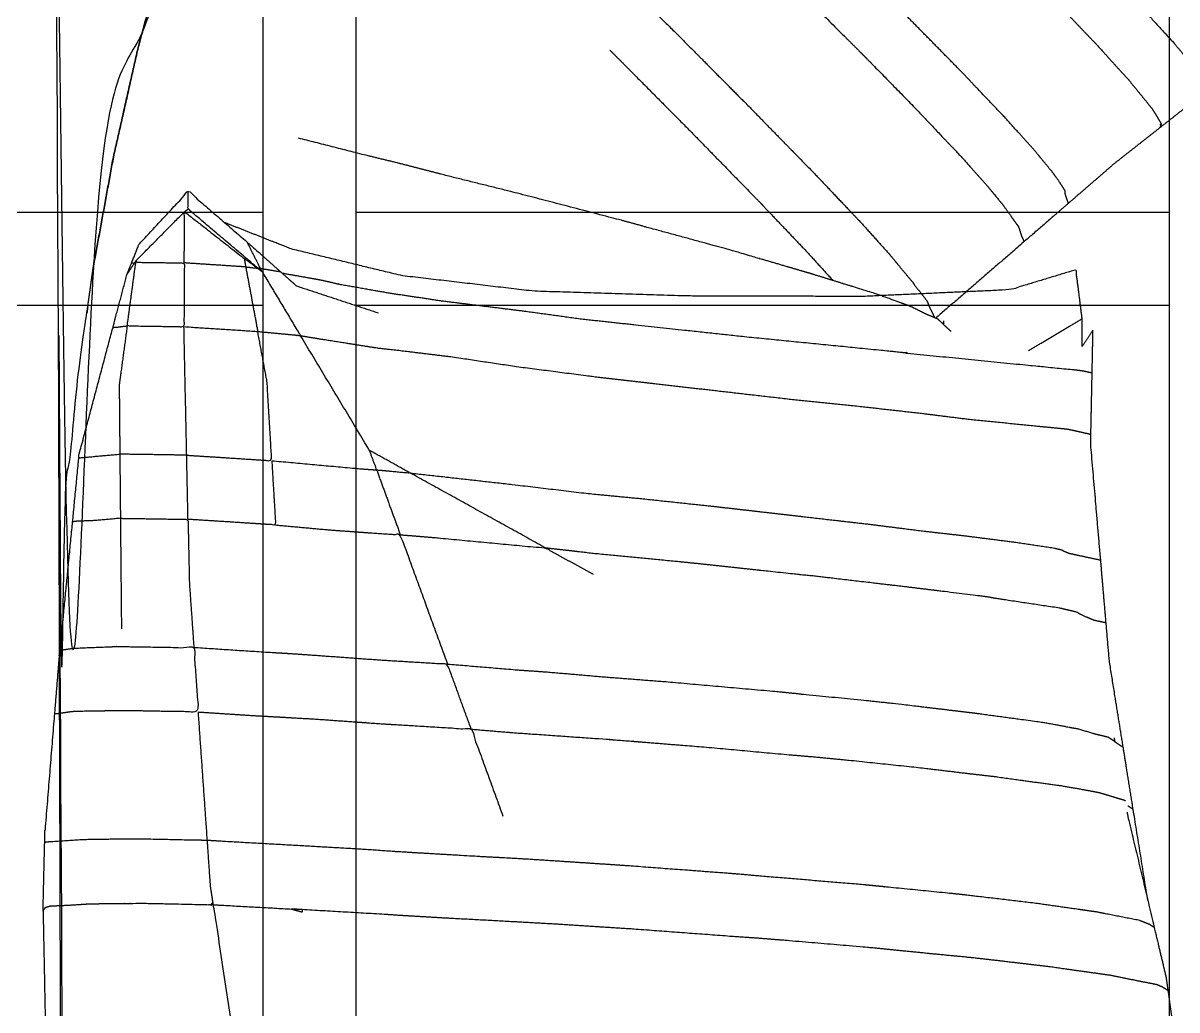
# Model space of a CAD drawing. Header units: millimetres. Extents: x 3429 to 24139, y -631 to 9878.
# Drawn here: x 7829.38 to 7866.67, y 3620.1 to 3652 of the extents above; entities that cross this region are included whole.
import ezdxf

# ---------------------------------------------------------------- set-up
doc = ezdxf.new("R2010")
doc.units = ezdxf.units.MM
doc.layers.add('multid_gorunus_3', color=23, linetype='Continuous', lineweight=13)
doc.layers.add('multid_gorunus_4', color=15, linetype='Continuous', lineweight=9)

# ---------------------------------------------------------------- blocks, each defined once
blk = doc.blocks.new('grup-1')
at = {"layer": 'multid_gorunus_3', "lineweight": -3}
for points, knots in [([(2528.385, 6109.647), (2528.406, 6109.694), (2528.427, 6109.741), (2528.461, 6109.846), (2528.495, 6109.952), (2528.494, 6109.994), (2528.493, 6110.037), (2528.512, 6110.071), (2528.532, 6110.105), (2528.601, 6110.21), (2528.669, 6110.315), (2528.775, 6110.465), (2528.88, 6110.615), (2529.083, 6110.862), (2529.287, 6111.109), (2529.387, 6111.231), (2529.488, 6111.354), (2529.658, 6111.543), (2529.829, 6111.733), (2530.149, 6112.088), (2530.469, 6112.442), (2530.919, 6112.914), (2531.369, 6113.386), (2531.599, 6113.628), (2531.828, 6113.871), (2532.153, 6114.203), (2532.478, 6114.535), (2533.036, 6115.101), (2533.594, 6115.667), (2534.274, 6116.343), (2534.954, 6117.019), (2535.39, 6117.457), (2535.826, 6117.894), (2536.255, 6118.315), (2536.685, 6118.736), (2537.402, 6119.436), (2538.119, 6120.136), (2538.689, 6120.683), (2539.26, 6121.229), (2539.748, 6121.692), (2540.237, 6122.155), (2540.491, 6122.393), (2540.746, 6122.632), (2541.335, 6123.179), (2541.925, 6123.727), (2542.542, 6124.305), (2543.159, 6124.883), (2543.337, 6125.053), (2543.515, 6125.224), (2544.039, 6125.709), (2544.564, 6126.195), (2544.892, 6126.496), (2545.221, 6126.797), (2545.914, 6127.432), (2546.607, 6128.067), (2546.816, 6128.253), (2547.025, 6128.439), (2547.217, 6128.603), (2547.409, 6128.766), (2547.918, 6129.195), (2548.426, 6129.624), (2548.879, 6129.982), (2549.332, 6130.34), (2549.445, 6130.429), (2549.559, 6130.517), (2549.578, 6130.531), (2549.597, 6130.544), (2549.624, 6130.559), (2549.651, 6130.574), (2550.108, 6130.911), (2550.566, 6131.248), (2550.684, 6131.303), (2550.803, 6131.357)], [4, 4, 4, 5, 5, 6, 6, 7, 7, 8, 8, 9, 9, 10, 10, 11, 11, 12, 12, 13, 13, 14, 14, 15, 15, 16, 16, 17, 17, 18, 18, 19, 19, 20, 20, 21, 21, 22, 22, 23, 23, 24, 24, 25, 25, 26, 26, 27, 27, 28, 28, 29, 29, 30, 30, 31, 31, 32, 32, 33, 33, 34, 34, 35, 35, 36, 36, 37, 37, 38, 38, 39, 39, 40, 40, 40]), ([(2548.401, 6127.243), (2547.507, 6126.421), (2546.614, 6125.599), (2545.967, 6125), (2545.32, 6124.402), (2544.912, 6124.011), (2544.504, 6123.62), (2543.445, 6122.629), (2542.386, 6121.637), (2542.276, 6121.533), (2542.166, 6121.429), (2542.07, 6121.336), (2541.974, 6121.243), (2541.508, 6120.796), (2541.042, 6120.348), (2540.254, 6119.593), (2539.465, 6118.838), (2539.269, 6118.647), (2539.073, 6118.455), (2538.233, 6117.632), (2537.392, 6116.808), (2536.539, 6115.952), (2535.687, 6115.096), (2535.413, 6114.823), (2535.139, 6114.551), (2534.914, 6114.323), (2534.689, 6114.095), (2534.025, 6113.416), (2533.361, 6112.738), (2532.892, 6112.242), (2532.423, 6111.747), (2532.215, 6111.529), (2532.008, 6111.312), (2531.86, 6111.149), (2531.713, 6110.986), (2531.372, 6110.605), (2531.03, 6110.225), (2530.829, 6109.98), (2530.627, 6109.735), (2530.558, 6109.65), (2530.488, 6109.566), (2530.365, 6109.392), (2530.243, 6109.218), (2530.162, 6109.104), (2530.08, 6108.989), (2530.048, 6108.947), (2530.015, 6108.905), (2530.003, 6108.876), (2529.991, 6108.846), (2529.949, 6108.717), (2529.908, 6108.587), (2529.866, 6108.494), (2529.824, 6108.401)], [0, 0, 0, 1, 1, 2, 2, 3, 3, 4, 4, 5, 5, 6, 6, 7, 7, 8, 8, 9, 9, 10, 10, 11, 11, 12, 12, 13, 13, 14, 14, 15, 15, 16, 16, 17, 17, 18, 18, 19, 19, 20, 20, 21, 21, 22, 22, 23, 23, 24, 24, 25, 25, 26, 26, 26]), ([(2538.159, 6125.276), (2537.234, 6124.409), (2536.31, 6123.543), (2535.927, 6123.181), (2535.545, 6122.818), (2534.863, 6122.155), (2534.18, 6121.491), (2533.565, 6120.897), (2532.949, 6120.303), (2532.493, 6119.853), (2532.037, 6119.404), (2531.369, 6118.739), (2530.701, 6118.075), (2530.189, 6117.555), (2529.677, 6117.035), (2529.287, 6116.643), (2528.897, 6116.251), (2528.593, 6115.936), (2528.29, 6115.621), (2527.887, 6115.198), (2527.483, 6114.775), (2527.187, 6114.447), (2526.89, 6114.119), (2526.668, 6113.876), (2526.446, 6113.633), (2526.286, 6113.437), (2526.126, 6113.241), (2525.917, 6112.984), (2525.708, 6112.727), (2525.632, 6112.61), (2525.556, 6112.493), (2525.476, 6112.355), (2525.396, 6112.216)], [0, 0, 0, 1, 1, 2, 2, 3, 3, 4, 4, 5, 5, 6, 6, 7, 7, 8, 8, 9, 9, 10, 10, 11, 11, 12, 12, 13, 13, 14, 14, 15, 15, 16, 16, 16]), ([(2534.283, 6124.177), (2534.228, 6124.123), (2534.172, 6124.069), (2532.912, 6122.852), (2531.651, 6121.636), (2530.718, 6120.716), (2529.784, 6119.796), (2529.568, 6119.582), (2529.353, 6119.367), (2529.188, 6119.2), (2529.022, 6119.032), (2528.257, 6118.263), (2527.493, 6117.494), (2526.898, 6116.876), (2526.303, 6116.258), (2526.168, 6116.116), (2526.033, 6115.975), (2525.933, 6115.865), (2525.834, 6115.755), (2525.39, 6115.27), (2524.947, 6114.785), (2524.627, 6114.393), (2524.307, 6114.001), (2524.219, 6113.893), (2524.132, 6113.785), (2524.1, 6113.737), (2524.068, 6113.688), (2524.034, 6113.63), (2524.001, 6113.571), (2523.954, 6113.433), (2523.907, 6113.294)], [0, 0, 0, 1, 1, 2, 2, 3, 3, 4, 4, 5, 5, 6, 6, 7, 7, 8, 8, 9, 9, 10, 10, 11, 11, 12, 12, 13, 13, 14, 14, 15, 15, 15]), ([(2543.926, 6117.954), (2542.955, 6116.994), (2541.984, 6116.035), (2541.601, 6115.66), (2541.218, 6115.285), (2540.728, 6114.794), (2540.238, 6114.303), (2539.443, 6113.501), (2538.647, 6112.699), (2538.114, 6112.153), (2537.58, 6111.606), (2537.123, 6111.14), (2536.666, 6110.674), (2536.3, 6110.288), (2535.933, 6109.901), (2535.564, 6109.513), (2535.196, 6109.125), (2534.918, 6108.819), (2534.639, 6108.512), (2534.382, 6108.225), (2534.125, 6107.937), (2534.007, 6107.792), (2533.889, 6107.647), (2533.658, 6107.369), (2533.426, 6107.09), (2533.4, 6107.053), (2533.374, 6107.016), (2533.169, 6106.753), (2532.963, 6106.489), (2532.922, 6106.386), (2532.882, 6106.284), (2532.826, 6106.171), (2532.769, 6106.058), (2532.744, 6106.001), (2532.718, 6105.944)], [0, 0, 0, 1, 1, 2, 2, 3, 3, 4, 4, 5, 5, 6, 6, 7, 7, 8, 8, 9, 9, 10, 10, 11, 11, 12, 12, 13, 13, 14, 14, 15, 15, 16, 16, 16.763234, 16.763234, 16.763234]), ([(2543.213, 6114.595), (2542.955, 6114.336), (2542.697, 6114.077), (2541.603, 6112.974), (2540.509, 6111.871), (2539.572, 6110.911), (2538.636, 6109.952), (2538.518, 6109.832), (2538.4, 6109.711), (2538.305, 6109.612), (2538.211, 6109.512), (2537.521, 6108.785), (2536.831, 6108.059), (2536.417, 6107.602), (2536.002, 6107.146)], [0, 0, 0, 1, 1, 2, 2, 3, 3, 4, 4, 5, 5, 6, 6, 6.795072, 6.795072, 6.795072]), ([(2523.909, 6113.287), (2524.669, 6112.689), (2525.429, 6112.09), (2526.172, 6111.505), (2526.915, 6110.92), (2527.65, 6110.283), (2528.385, 6109.647), (2529.105, 6109.024), (2529.824, 6108.401), (2531.252, 6107.164), (2532.68, 6105.928)], [-7, -7, -7, -6, -6, -5, -5, -4, -4, -3, -3, -2.007694, -2.007694, -2.007694]), ([(2532.419, 6105.721), (2532.514, 6105.809), (2532.609, 6105.898), (2532.804, 6105.98), (2532.999, 6106.062), (2533.267, 6106.194), (2533.535, 6106.326), (2533.607, 6106.35), (2533.679, 6106.374), (2533.908, 6106.459), (2534.137, 6106.545), (2534.397, 6106.637), (2534.658, 6106.73), (2535.632, 6107.031), (2536.605, 6107.333), (2536.675, 6107.355), (2536.745, 6107.377), (2536.829, 6107.401), (2536.912, 6107.425), (2538.08, 6107.768), (2539.248, 6108.11), (2539.678, 6108.229), (2540.108, 6108.348), (2541.129, 6108.625), (2542.15, 6108.902), (2542.301, 6108.945), (2542.453, 6108.987), (2542.679, 6109.049), (2542.906, 6109.11), (2544.618, 6109.555), (2546.33, 6110.001), (2547.315, 6110.245), (2548.3, 6110.489), (2549.231, 6110.729), (2550.162, 6110.968), (2550.62, 6111.078), (2551.078, 6111.188), (2552.179, 6111.468), (2553.28, 6111.748)], [0, 0, 0, 1, 1, 2, 2, 3, 3, 4, 4, 5, 5, 6, 6, 7, 7, 8, 8, 9, 9, 10, 10, 11, 11, 12, 12, 13, 13, 14, 14, 15, 15, 16, 16, 17, 17, 18, 18, 19, 19, 19]), ([(2558.819, 6107.339), (2558.745, 6107.526), (2558.67, 6107.713), (2558.55, 6108.015), (2558.43, 6108.318), (2557.633, 6109.174), (2556.836, 6110.031), (2555.885, 6109.21), (2554.935, 6108.39), (2554.39, 6107.905), (2553.845, 6107.42), (2553.593, 6107.196), (2553.341, 6106.972)], [0, 0, 0, 1, 1, 2, 2, 3, 3, 4, 4, 5, 5, 6, 6, 6]), ([(2554.581, 6107.539), (2555.71, 6108.495), (2556.84, 6109.452), (2556.838, 6109.741), (2556.836, 6110.031)], [0, 0, 0, 1, 1, 2, 2, 2]), ([(2556.967, 6107.715), (2556.112, 6107.659), (2555.257, 6107.602), (2555.118, 6107.593), (2554.98, 6107.584), (2555.006, 6107.721), (2555.031, 6107.859), (2555.995, 6108.615), (2556.959, 6109.371), (2556.963, 6108.543), (2556.967, 6107.715)], [0, 0, 0, 1, 1, 2, 2, 3, 3, 4, 4, 5, 5, 5]), ([(2558.561, 6107.734), (2558.543, 6107.761), (2558.526, 6107.787), (2557.743, 6108.579), (2556.959, 6109.371), (2556.9, 6109.411), (2556.84, 6109.452)], [0, 0, 0, 1, 1, 2, 2, 3, 3, 3]), ([(2527.942, 6105.015), (2527.944, 6105.464), (2527.947, 6105.912), (2528.047, 6106.703), (2528.147, 6107.494), (2529.214, 6107.17), (2530.281, 6106.846), (2532.652, 6106.739), (2535.023, 6106.631), (2537.864, 6106.638), (2540.705, 6106.646), (2543.186, 6106.724), (2545.667, 6106.801), (2547.799, 6107.051), (2549.931, 6107.302), (2551.715, 6107.733), (2553.498, 6108.163), (2554.581, 6108.591), (2555.664, 6109.019)], [-6, -6, -6, -5, -5, -4, -4, -3, -3, -2, -2, -1, -1, 0, 0, 1, 1, 2, 2, 2.886043, 2.886043, 2.886043]), ([(2553.845, 6107.42), (2554.133, 6107.468), (2554.421, 6107.515), (2554.463, 6107.524), (2554.504, 6107.533), (2554.72, 6107.962), (2554.935, 6108.39)], [11, 11, 11, 12, 12, 13, 13, 14, 14, 14]), ([(2554.98, 6107.584), (2554.912, 6107.578), (2554.843, 6107.571), (2554.726, 6107.559), (2554.609, 6107.546), (2554.82, 6107.702), (2555.031, 6107.859)], [0, 0, 0, 1, 1, 2, 2, 3, 3, 3]), ([(2554.452, 6107.43), (2553.829, 6106.393), (2553.206, 6105.357), (2553.309, 6105.368), (2553.412, 6105.379), (2554.002, 6105.434), (2554.591, 6105.49), (2555.784, 6105.567), (2556.977, 6105.644)], [0, 0, 0, 1, 1, 2, 2, 3, 3, 4, 4, 4]), ([(2558.489, 6107.736), (2557.728, 6107.725), (2556.967, 6107.715), (2556.972, 6106.68), (2556.977, 6105.644), (2557.895, 6105.657), (2558.813, 6105.671), (2558.673, 6106.704), (2558.533, 6107.737)], [0, 0, 0, 1, 1, 2, 2, 3, 3, 4, 4, 4]), ([(2533.648, 6104.804), (2533.962, 6104.836), (2534.275, 6104.869), (2536.55, 6105.095), (2538.825, 6105.321), (2540.61, 6105.514), (2542.395, 6105.707), (2543.249, 6105.799), (2544.103, 6105.892), (2545.039, 6106.02), (2545.974, 6106.149), (2547.305, 6106.314), (2548.637, 6106.48), (2549.464, 6106.604), (2550.292, 6106.727), (2551.113, 6106.871), (2551.934, 6107.014), (2552.221, 6107.081), (2552.508, 6107.148), (2553.153, 6107.263), (2553.797, 6107.378)], [0, 0, 0, 1, 1, 2, 2, 3, 3, 4, 4, 5, 5, 6, 6, 7, 7, 8, 8, 9, 9, 9.968291, 9.968291, 9.968291]), ([(2560.369, 6101.416), (2560.375, 6101.443), (2560.38, 6101.471), (2559.828, 6103.546), (2559.276, 6105.62), (2559.048, 6106.479), (2558.819, 6107.339)], [0.129733, 0.129733, 0.129733, 1, 1, 2, 2, 3, 3, 3]), ([(2556.846, 6099.426), (2556.868, 6100.463), (2556.889, 6101.5), (2556.933, 6103.572), (2556.977, 6105.644)], [0, 0, 0, 1, 1, 2, 2, 2]), ([(2558.813, 6105.671), (2558.942, 6104.724), (2559.07, 6103.777), (2559.06, 6102.655), (2559.05, 6101.532), (2559.041, 6100.496), (2559.031, 6099.46), (2559.015, 6097.674), (2558.998, 6095.889)], [0, 0, 0, 1, 1, 2, 2, 3, 3, 4, 4, 4]), ([(2558.813, 6105.671), (2558.987, 6105.649), (2559.16, 6105.628), (2559.218, 6105.624), (2559.276, 6105.62)], [0, 0, 0, 1, 1, 2, 2, 2]), ([(2525.824, 6087.106), (2526.061, 6088.581), (2526.298, 6090.057), (2526.459, 6091.057), (2526.62, 6092.057), (2526.843, 6093.445), (2527.066, 6094.833), (2527.119, 6095.455), (2527.173, 6096.078), (2527.261, 6097.094), (2527.348, 6098.11), (2527.51, 6099.982), (2527.671, 6101.854), (2527.668, 6102.011), (2527.665, 6102.168), (2527.645, 6103.165), (2527.624, 6104.163), (2527.611, 6104.85), (2527.597, 6105.537)], [1.231991, 1.231991, 1.231991, 2, 2, 3, 3, 4, 4, 5, 5, 6, 6, 7, 7, 8, 8, 9, 9, 9.999899, 9.999899, 9.999899]), ([(2527.665, 6102.168), (2528.02, 6102.248), (2528.376, 6102.328), (2528.426, 6102.334), (2528.477, 6102.341), (2528.514, 6102.345), (2528.551, 6102.349), (2528.939, 6102.387), (2529.328, 6102.425), (2530.447, 6102.537), (2531.566, 6102.648), (2532.346, 6102.745), (2533.126, 6102.843), (2534.254, 6102.97), (2535.383, 6103.097), (2536.412, 6103.203), (2537.441, 6103.308), (2538.607, 6103.442), (2539.773, 6103.576), (2540.798, 6103.694), (2541.824, 6103.812), (2542.669, 6103.908), (2543.515, 6104.005), (2544.817, 6104.174), (2546.119, 6104.342), (2547.244, 6104.51), (2548.37, 6104.678), (2549.055, 6104.761), (2549.74, 6104.845), (2550.251, 6104.904), (2550.762, 6104.963), (2551.669, 6105.106), (2552.576, 6105.25), (2552.861, 6105.297), (2553.146, 6105.344), (2553.176, 6105.351), (2553.206, 6105.357)], [5, 5, 5, 6, 6, 7, 7, 8, 8, 9, 9, 10, 10, 11, 11, 12, 12, 13, 13, 14, 14, 15, 15, 16, 16, 17, 17, 18, 18, 19, 19, 20, 20, 21, 21, 22, 22, 23, 23, 23]), ([(2554.139, 6101.322), (2552.708, 6101.191), (2551.278, 6101.061), (2551.111, 6101.049), (2550.944, 6101.037), (2550.846, 6101.031), (2550.749, 6101.025), (2550.864, 6101.339), (2550.978, 6101.653), (2552.092, 6103.505), (2553.206, 6105.357)], [0, 0, 0, 1, 1, 2, 2, 3, 3, 4, 4, 5, 5, 5]), ([(2556.889, 6101.5), (2556.24, 6101.458), (2555.591, 6101.417), (2554.865, 6101.369), (2554.139, 6101.322), (2554.216, 6102.6), (2554.292, 6103.879), (2554.442, 6104.684), (2554.591, 6105.49)], [0, 0, 0, 1, 1, 2, 2, 3, 3, 4, 4, 4]), ([(2533.597, 6104.798), (2531.603, 6104.6), (2529.61, 6104.402), (2528.918, 6104.334), (2528.226, 6104.266), (2528.16, 6104.259), (2528.095, 6104.251), (2528.005, 6104.24), (2527.915, 6104.228), (2527.77, 6104.195), (2527.624, 6104.163)], [0, 0, 0, 1, 1, 2, 2, 3, 3, 4, 4, 5, 5, 5]), ([(2550.749, 6101.025), (2550.609, 6101.013), (2550.469, 6101.001), (2550.067, 6100.963), (2549.665, 6100.925), (2550.321, 6101.289), (2550.978, 6101.653)], [0, 0, 0, 1, 1, 2, 2, 3, 3, 3]), ([(2556.889, 6101.5), (2557.361, 6101.507), (2557.833, 6101.515), (2558.441, 6101.524), (2559.05, 6101.532)], [0, 0, 0, 1, 1, 2, 2, 2]), ([(2554.139, 6101.322), (2554.077, 6100.283), (2554.015, 6099.244), (2554.457, 6099.273), (2554.898, 6099.302), (2555.872, 6099.364), (2556.846, 6099.426)], [0, 0, 0, 1, 1, 2, 2, 3, 3, 3]), ([(2560.385, 6101.413), (2560.385, 6101.414), (2560.385, 6101.414), (2560.386, 6101.414), (2560.386, 6101.413), (2560.489, 6100.353), (2560.592, 6099.294), (2560.799, 6097.174), (2561.005, 6095.054), (2561.012, 6094.988), (2561.018, 6094.922), (2561.095, 6093.978), (2561.172, 6093.033), (2561.32, 6091.211), (2561.468, 6089.39)], [0.999544, 0.999544, 0.999544, 1, 1, 2, 2, 3, 3, 4, 4, 5, 5, 6, 6, 7, 7, 7]), ([(2549.665, 6100.925), (2547.99, 6100.737), (2546.314, 6100.549), (2545.143, 6100.409), (2543.971, 6100.269), (2543.117, 6100.186), (2542.263, 6100.104), (2541.107, 6099.981), (2539.95, 6099.858), (2539.115, 6099.762), (2538.28, 6099.667), (2537.636, 6099.593), (2536.993, 6099.518), (2535.904, 6099.393), (2534.816, 6099.268), (2533.921, 6099.155), (2533.025, 6099.042), (2532.39, 6098.97), (2531.754, 6098.898), (2530.939, 6098.794), (2530.124, 6098.691), (2529.484, 6098.594), (2528.844, 6098.498), (2528.725, 6098.469), (2528.606, 6098.441), (2528.584, 6098.426), (2528.561, 6098.412), (2528.47, 6098.372), (2528.38, 6098.333), (2527.864, 6098.221), (2527.348, 6098.11)], [0, 0, 0, 1, 1, 2, 2, 3, 3, 4, 4, 5, 5, 6, 6, 7, 7, 8, 8, 9, 9, 10, 10, 11, 11, 12, 12, 13, 13, 14, 14, 15, 15, 15]), ([(2554.015, 6099.244), (2553.146, 6099.165), (2552.276, 6099.086), (2551.553, 6099.033), (2550.829, 6098.981), (2550.407, 6098.955), (2549.985, 6098.929), (2549.221, 6096.834), (2548.456, 6094.739)], [0, 0, 0, 1, 1, 2, 2, 3, 3, 4, 4, 4]), ([(2559.031, 6099.46), (2558.646, 6099.455), (2558.261, 6099.449), (2557.553, 6099.438), (2556.846, 6099.426), (2556.824, 6098.388), (2556.802, 6097.35), (2556.729, 6096.313), (2556.657, 6095.277)], [0, 0, 0, 1, 1, 2, 2, 3, 3, 4, 4, 4]), ([(2559.031, 6099.46), (2559.448, 6099.423), (2559.864, 6099.386), (2560.149, 6099.375), (2560.435, 6099.364), (2560.503, 6099.354), (2560.572, 6099.344)], [0, 0, 0, 1, 1, 2, 2, 3, 3, 3]), ([(2549.985, 6098.929), (2549.378, 6098.879), (2548.771, 6098.828), (2547.028, 6098.663), (2545.284, 6098.498), (2544.519, 6098.074), (2543.754, 6097.651)], [0, 0, 0, 1, 1, 2, 2, 3, 3, 3]), ([(2527.173, 6096.078), (2527.369, 6096.12), (2527.565, 6096.162), (2527.781, 6096.256), (2527.998, 6096.35), (2528.052, 6096.386), (2528.105, 6096.421), (2528.39, 6096.489), (2528.674, 6096.556), (2529.536, 6096.686), (2530.398, 6096.816), (2530.589, 6096.846), (2530.781, 6096.876), (2530.851, 6096.89), (2530.921, 6096.903), (2531.09, 6096.927), (2531.259, 6096.95), (2532.419, 6097.093), (2533.58, 6097.236), (2534.889, 6097.389), (2536.197, 6097.542), (2536.432, 6097.569), (2536.667, 6097.597), (2536.912, 6097.621), (2537.157, 6097.646), (2538.731, 6097.816), (2540.306, 6097.987), (2540.666, 6098.023), (2541.027, 6098.059), (2542.418, 6098.193), (2543.81, 6098.328), (2544.114, 6098.364), (2544.417, 6098.401), (2544.85, 6098.449), (2545.284, 6098.498)], [2, 2, 2, 3, 3, 4, 4, 5, 5, 6, 6, 7, 7, 8, 8, 9, 9, 10, 10, 11, 11, 12, 12, 13, 13, 14, 14, 15, 15, 16, 16, 17, 17, 18, 18, 19, 19, 19]), ([(2547.692, 6092.644), (2548.074, 6093.691), (2548.456, 6094.739), (2549.528, 6094.804), (2550.6, 6094.869), (2551.654, 6094.945), (2552.707, 6095.022), (2553.094, 6095.049), (2553.48, 6095.076), (2553.618, 6095.084), (2553.757, 6095.092), (2553.914, 6095.101), (2554.071, 6095.11), (2555.364, 6095.193), (2556.657, 6095.277)], [0, 0, 0, 1, 1, 2, 2, 3, 3, 4, 4, 5, 5, 6, 6, 7, 7, 7]), ([(2560.945, 6095.203), (2560.743, 6095.232), (2560.541, 6095.261), (2559.92, 6095.286), (2559.299, 6095.311), (2559.17, 6095.313), (2559.042, 6095.315), (2558.997, 6095.315), (2558.952, 6095.316), (2558.875, 6095.314), (2558.799, 6095.312), (2557.728, 6095.295), (2556.657, 6095.277), (2556.584, 6094.238), (2556.512, 6093.2), (2557.295, 6093.213), (2558.078, 6093.227), (2558.43, 6093.234), (2558.783, 6093.241), (2558.99, 6093.239), (2559.198, 6093.237), (2559.792, 6093.227), (2560.386, 6093.218), (2560.49, 6093.213), (2560.594, 6093.209), (2560.862, 6093.171), (2561.131, 6093.133)], [0, 0, 0, 1, 1, 2, 2, 3, 3, 4, 4, 5, 5, 6, 6, 7, 7, 8, 8, 9, 9, 10, 10, 11, 11, 12, 12, 13, 13, 13]), ([(2526.886, 6092.238), (2526.995, 6092.31), (2527.104, 6092.381), (2527.309, 6092.43), (2527.515, 6092.479), (2527.801, 6092.565), (2528.087, 6092.651), (2528.162, 6092.663), (2528.237, 6092.674), (2528.477, 6092.721), (2528.717, 6092.768), (2528.989, 6092.816), (2529.262, 6092.864), (2530.272, 6093), (2531.282, 6093.137), (2531.355, 6093.147), (2531.427, 6093.158), (2531.514, 6093.168), (2531.6, 6093.178), (2532.808, 6093.323), (2534.016, 6093.467), (2534.46, 6093.514), (2534.904, 6093.56), (2535.957, 6093.665), (2537.01, 6093.77), (2537.166, 6093.787), (2537.322, 6093.803), (2537.556, 6093.827), (2537.789, 6093.85), (2539.551, 6094.006), (2541.313, 6094.163), (2542.325, 6094.241), (2543.337, 6094.319), (2544.295, 6094.402), (2545.253, 6094.484), (2545.723, 6094.517), (2546.193, 6094.55), (2547.324, 6094.645), (2548.456, 6094.739)], [0, 0, 0, 1, 1, 2, 2, 3, 3, 4, 4, 5, 5, 6, 6, 7, 7, 8, 8, 9, 9, 10, 10, 11, 11, 12, 12, 13, 13, 14, 14, 15, 15, 16, 16, 17, 17, 18, 18, 19, 19, 19]), ([(2556.512, 6093.2), (2555.567, 6093.139), (2554.622, 6093.078), (2554.115, 6093.05), (2553.608, 6093.022), (2553.163, 6092.996), (2552.718, 6092.971), (2551.598, 6092.891), (2550.478, 6092.812), (2550.345, 6092.804), (2550.212, 6092.797), (2548.952, 6092.72), (2547.692, 6092.644), (2547.179, 6091.238), (2546.667, 6089.832)], [0, 0, 0, 1, 1, 2, 2, 3, 3, 4, 4, 5, 5, 6, 6, 7, 7, 7]), ([(2556.028, 6086.969), (2556.073, 6087.264), (2556.117, 6087.559), (2556.169, 6088.303), (2556.221, 6089.048), (2556.366, 6091.124), (2556.512, 6093.2)], [0, 0, 0, 1, 1, 2, 2, 3, 3, 3]), ([(2547.692, 6092.644), (2547.044, 6092.59), (2546.395, 6092.536), (2544.832, 6092.426), (2543.268, 6092.317), (2543.176, 6092.309), (2543.084, 6092.301), (2542.767, 6092.277), (2542.45, 6092.252), (2541.294, 6092.16), (2540.139, 6092.068), (2538.76, 6091.942), (2537.382, 6091.815), (2536.914, 6091.776), (2536.446, 6091.737), (2535.964, 6091.689), (2535.481, 6091.642), (2534.388, 6091.527), (2533.295, 6091.413), (2532.519, 6091.32), (2531.743, 6091.227), (2531.236, 6091.168), (2530.729, 6091.109), (2530.303, 6091.049), (2529.877, 6090.989), (2529.261, 6090.905), (2528.645, 6090.822), (2528.275, 6090.757), (2527.905, 6090.692), (2527.658, 6090.646), (2527.411, 6090.6), (2527.121, 6090.513), (2526.831, 6090.425), (2526.757, 6090.403), (2526.684, 6090.381), (2526.643, 6090.371), (2526.603, 6090.362), (2526.582, 6090.348), (2526.56, 6090.333)], [0, 0, 0, 1, 1, 2, 2, 3, 3, 4, 4, 5, 5, 6, 6, 7, 7, 8, 8, 9, 9, 10, 10, 11, 11, 12, 12, 13, 13, 14, 14, 15, 15, 16, 16, 17, 17, 18, 18, 19, 19, 19]), ([(2526.496, 6089.959), (2526.488, 6089.914), (2526.481, 6089.868), (2526.049, 6088.051), (2525.617, 6086.234), (2525.428, 6085.437), (2525.238, 6084.639)], [5.805364, 5.805364, 5.805364, 6, 6, 7, 7, 8, 8, 8]), ([(2561.532, 6086.778), (2561.505, 6087.872), (2561.479, 6088.966), (2561.474, 6089.178), (2561.468, 6089.39)], [-1, -1, -1, 0, 0, 1, 1, 1]), ([(2525.617, 6086.234), (2525.692, 6086.281), (2525.767, 6086.328), (2525.927, 6086.394), (2526.088, 6086.46), (2526.659, 6086.572), (2527.23, 6086.684), (2527.355, 6086.709), (2527.479, 6086.735), (2527.626, 6086.755), (2527.773, 6086.776), (2528.603, 6086.893), (2529.433, 6087.011), (2530.579, 6087.148), (2531.725, 6087.284), (2531.821, 6087.295), (2531.917, 6087.306), (2532.021, 6087.316), (2532.126, 6087.326), (2533.195, 6087.434), (2534.264, 6087.541), (2534.653, 6087.58), (2535.043, 6087.618), (2536.71, 6087.757), (2538.377, 6087.896), (2538.615, 6087.918), (2538.853, 6087.94), (2539.122, 6087.962), (2539.392, 6087.983), (2541.006, 6088.104), (2542.62, 6088.225), (2543.265, 6088.269), (2543.91, 6088.312), (2544.906, 6088.377), (2545.902, 6088.441), (2546.223, 6088.459), (2546.545, 6088.478), (2547.011, 6088.503), (2547.478, 6088.528), (2548.796, 6088.605), (2550.114, 6088.683), (2550.654, 6088.721), (2551.194, 6088.759), (2552.253, 6088.82), (2553.311, 6088.881), (2554.517, 6088.949), (2555.722, 6089.016), (2555.972, 6089.032), (2556.221, 6089.048)], [0, 0, 0, 1, 1, 2, 2, 3, 3, 4, 4, 5, 5, 6, 6, 7, 7, 8, 8, 9, 9, 10, 10, 11, 11, 12, 12, 13, 13, 14, 14, 15, 15, 16, 16, 17, 17, 18, 18, 19, 19, 20, 20, 21, 21, 22, 22, 23, 23, 24, 24, 24]), ([(2556.221, 6089.048), (2556.428, 6089.051), (2556.634, 6089.055), (2557.539, 6089.073), (2558.444, 6089.092), (2558.977, 6089.087), (2559.51, 6089.082), (2559.88, 6089.076), (2560.25, 6089.07), (2560.791, 6089.034), (2561.332, 6088.998), (2561.386, 6088.996), (2561.441, 6088.993), (2561.454, 6088.99), (2561.466, 6088.986), (2561.472, 6088.976), (2561.479, 6088.966)], [0, 0, 0, 1, 1, 2, 2, 3, 3, 4, 4, 5, 5, 6, 6, 7, 7, 8, 8, 8]), ([(2556.028, 6086.969), (2555.94, 6086.964), (2555.851, 6086.96), (2554.676, 6086.895), (2553.501, 6086.83)], [0, 0, 0, 1, 1, 2, 2, 2]), ([(2561.531, 6086.76), (2561.492, 6086.823), (2561.452, 6086.886), (2561.376, 6086.907), (2561.3, 6086.929), (2560.96, 6086.945), (2560.62, 6086.961), (2560.337, 6086.98), (2560.054, 6086.998), (2559.86, 6087.001), (2559.666, 6087.005), (2558.971, 6087.011), (2558.275, 6087.017), (2557.866, 6087.009), (2557.457, 6087.001), (2556.816, 6086.986), (2556.175, 6086.972), (2556.102, 6086.971), (2556.028, 6086.969), (2555.715, 6084.883), (2555.402, 6082.797)], [0, 0, 0, 1, 1, 2, 2, 3, 3, 4, 4, 5, 5, 6, 6, 7, 7, 8, 8, 9, 9, 10, 10, 10]), ([(2525.176, 6084.196), (2525.268, 6084.254), (2525.36, 6084.312), (2525.452, 6084.35), (2525.545, 6084.388), (2525.873, 6084.452), (2526.201, 6084.516), (2526.61, 6084.6), (2527.02, 6084.684), (2527.503, 6084.751), (2527.986, 6084.819), (2528.49, 6084.89), (2528.994, 6084.962), (2529.69, 6085.045), (2530.386, 6085.127), (2530.949, 6085.192), (2531.512, 6085.257), (2532.125, 6085.316), (2532.738, 6085.375), (2533.713, 6085.473), (2534.687, 6085.571), (2536.131, 6085.694), (2537.575, 6085.817), (2538.008, 6085.852), (2538.441, 6085.887), (2538.841, 6085.914), (2539.242, 6085.941), (2540.828, 6086.059), (2542.414, 6086.178), (2543.577, 6086.253), (2544.739, 6086.328), (2545.549, 6086.374), (2546.359, 6086.419), (2547.535, 6086.483), (2548.71, 6086.546), (2549.321, 6086.582), (2549.932, 6086.618), (2550.182, 6086.636), (2550.432, 6086.653), (2551.797, 6086.732), (2553.162, 6086.811)], [0, 0, 0, 1, 1, 2, 2, 3, 3, 4, 4, 5, 5, 6, 6, 7, 7, 8, 8, 9, 9, 10, 10, 11, 11, 12, 12, 13, 13, 14, 14, 15, 15, 16, 16, 17, 17, 18, 18, 19, 19, 20, 20, 20]), ([(2561.532, 6086.778), (2561.531, 6086.769), (2561.531, 6086.76), (2561.49, 6084.703), (2561.449, 6082.646), (2561.431, 6081.708), (2561.412, 6080.77)], [-1, -1, -1, 0, 0, 1, 1, 2, 2, 2]), ([(2525.238, 6084.639), (2525.207, 6084.418), (2525.176, 6084.196), (2524.994, 6082.893), (2524.811, 6081.589), (2524.648, 6080.864), (2524.485, 6080.14), (2524.371, 6079.634), (2524.258, 6079.129)], [0, 0, 0, 1, 1, 2, 2, 3, 3, 4, 4, 4])]:
    blk.add_open_spline(points, degree=2, knots=knots, dxfattribs=at)
for points in [[(2525.393, 6112.208), (2525.395, 6112.212), (2525.396, 6112.216)], [(2525.393, 6112.208), (2525.411, 6112.149), (2525.429, 6112.09)], [(2525.393, 6112.208), (2525.416, 6112.191), (2525.439, 6112.175)], [(2525.396, 6112.216), (2525.417, 6112.195), (2525.439, 6112.175)], [(2554.452, 6107.43), (2554.53, 6107.488), (2554.609, 6107.546)], [(2554.452, 6107.43), (2554.478, 6107.481), (2554.504, 6107.533)], [(2554.504, 6107.533), (2554.542, 6107.536), (2554.581, 6107.539)], [(2554.609, 6107.546), (2554.595, 6107.542), (2554.581, 6107.539)], [(2554.98, 6107.584), (2554.786, 6106.537), (2554.591, 6105.49)], [(2558.489, 6107.736), (2558.507, 6107.762), (2558.526, 6107.787)], [(2558.489, 6107.736), (2558.511, 6107.736), (2558.533, 6107.737)], [(2558.533, 6107.737), (2558.537, 6107.736), (2558.541, 6107.736)], [(2558.561, 6107.734), (2558.551, 6107.735), (2558.541, 6107.736)], [(2558.819, 6107.339), (2558.69, 6107.537), (2558.561, 6107.734)], [(2558.67, 6107.713), (2558.623, 6107.712), (2558.575, 6107.712)], [(2553.341, 6106.972), (2552.015, 6106.535), (2550.688, 6106.098)], [(2529.678, 6104.882), (2528.812, 6105.397), (2527.947, 6105.912)], [(2532.185, 6105.498), (2532.3, 6105.604), (2532.415, 6105.71)], [(2532.415, 6105.71), (2532.417, 6105.777), (2532.419, 6105.844)], [(2532.415, 6105.71), (2532.417, 6105.715), (2532.419, 6105.721)], [(2532.419, 6105.721), (2532.419, 6105.782), (2532.419, 6105.844)], [(2527.597, 6105.537), (2527.769, 6105.276), (2527.942, 6105.015)], [(2533.597, 6104.798), (2533.611, 6104.813), (2533.625, 6104.828)], [(2533.648, 6104.804), (2533.636, 6104.816), (2533.625, 6104.828)], [(2533.618, 6104.801), (2533.607, 6104.799), (2533.597, 6104.798)], [(2533.648, 6104.804), (2533.633, 6104.802), (2533.618, 6104.801)], [(2560.366, 6101.416), (2559.708, 6101.474), (2559.05, 6101.532)], [(2560.366, 6101.416), (2560.373, 6101.443), (2560.38, 6101.471)], [(2560.366, 6101.416), (2560.374, 6101.415), (2560.382, 6101.415)], [(2560.385, 6101.414), (2560.384, 6101.415), (2560.382, 6101.415)], [(2545.284, 6098.498), (2547.474, 6099.712), (2549.665, 6100.925)], [(2550.749, 6101.025), (2550.367, 6099.977), (2549.985, 6098.929)], [(2526.62, 6092.057), (2526.75, 6092.143), (2526.881, 6092.229)], [(2526.881, 6092.229), (2526.894, 6092.294), (2526.907, 6092.359)], [(2526.881, 6092.229), (2526.884, 6092.233), (2526.886, 6092.238)], [(2526.886, 6092.238), (2526.897, 6092.299), (2526.907, 6092.359)], [(2526.47, 6090.17), (2526.384, 6090.113), (2526.298, 6090.057)], [(2553.501, 6086.83), (2553.329, 6086.782), (2553.157, 6086.734)], [(2553.162, 6086.811), (2553.16, 6086.773), (2553.157, 6086.734)], [(2553.162, 6086.811), (2553.332, 6086.821), (2553.501, 6086.83)]]:
    blk.add_open_spline(points, degree=2, dxfattribs=at)
at = {"layer": 'multid_gorunus_4', "lineweight": -3}
for points in [[(2525.124, 5736.527), (2525.124, 6204.332), (2522.124, 6204.332), (2522.124, 5736.527)], [(2554.417, 5739.527), (2554.417, 6201.332), (2551.417, 6201.332), (2551.417, 5739.527)]]:
    blk.add_lwpolyline(points, close=True, dxfattribs=at)
for points in [[(2551.417, 6106.347), (2525.124, 6106.347), (2525.124, 6109.347), (2551.417, 6109.347)], [(2554.417, 6109.347), (2580.709, 6109.347), (2580.709, 6106.347), (2554.417, 6106.347)]]:
    blk.add_lwpolyline(points, dxfattribs=at)
for points, knots in [([(2564.968, 6124.003), (2564.968, 6124.001), (2564.969, 6123.999), (2565.559, 6122.124), (2566.149, 6120.25), (2566.661, 6118.354), (2567.173, 6116.459), (2567.605, 6114.547), (2568.038, 6112.634), (2568.39, 6110.707), (2568.743, 6108.78), (2568.742, 6108.781), (2568.741, 6108.782), (2568.388, 6110.709), (2568.036, 6112.636), (2567.603, 6114.549), (2567.171, 6116.462), (2566.659, 6118.357), (2566.147, 6120.253), (2565.557, 6122.128), (2564.967, 6124.003), (2564.299, 6125.854), (2563.631, 6127.706), (2562.886, 6129.532), (2562.142, 6131.357), (2561.322, 6133.154), (2560.502, 6134.951), (2559.608, 6136.716), (2558.714, 6138.481), (2557.747, 6140.212), (2556.78, 6141.942), (2556.669, 6142.123), (2556.558, 6142.304), (2555.631, 6143.817), (2554.703, 6145.33), (2553.595, 6146.984), (2552.488, 6148.638), (2551.312, 6150.249), (2550.136, 6151.861), (2548.894, 6153.428), (2547.652, 6154.995), (2546.345, 6156.515), (2545.039, 6158.035), (2545.041, 6158.031), (2545.043, 6158.027), (2546.35, 6156.508), (2547.656, 6154.988)], [9.999036, 9.999036, 9.999036, 10, 10, 11, 11, 12, 12, 13, 13, 14, 14, 15, 15, 16, 16, 17, 17, 18, 18, 19, 19, 20, 20, 21, 21, 22, 22, 23, 23, 24, 24, 25, 25, 26, 26, 27, 27, 28, 28, 29, 29, 30, 30, 31, 31, 32, 32, 32]), ([(2540.496, 6150.129), (2539.294, 6151.527), (2538.092, 6152.926), (2538.09, 6152.93), (2538.087, 6152.933), (2539.29, 6151.534), (2540.492, 6150.135), (2541.636, 6148.693), (2542.779, 6147.251), (2543.861, 6145.767), (2544.943, 6144.284), (2545.963, 6142.761), (2546.983, 6141.239), (2547.712, 6140.049), (2548.442, 6138.86), (2548.668, 6138.49), (2548.894, 6138.121), (2549.784, 6136.528), (2550.674, 6134.935), (2551.497, 6133.31), (2552.32, 6131.686), (2553.075, 6130.032), (2553.83, 6128.378), (2554.515, 6126.698), (2555.2, 6125.017), (2555.815, 6123.313), (2556.43, 6121.608), (2556.973, 6119.882), (2557.517, 6118.156), (2557.988, 6116.412), (2558.459, 6114.667), (2558.857, 6112.907), (2559.255, 6111.146), (2559.58, 6109.372), (2559.904, 6107.598), (2559.905, 6107.597), (2559.906, 6107.596), (2559.581, 6109.37), (2559.257, 6111.144), (2558.859, 6112.904), (2558.461, 6114.665), (2557.99, 6116.409), (2557.519, 6118.154), (2556.976, 6119.879), (2556.432, 6121.605), (2556.432, 6121.607), (2556.431, 6121.609)], [-3, -3, -3, -2, -2, -1, -1, 0, 0, 1, 1, 2, 2, 3, 3, 4, 4, 5, 5, 6, 6, 7, 7, 8, 8, 9, 9, 10, 10, 11, 11, 12, 12, 13, 13, 14, 14, 15, 15, 16, 16, 17, 17, 18, 18, 19, 19, 19.00109, 19.00109, 19.00109]), ([(2554.145, 6145.32), (2555.134, 6143.707), (2556.123, 6142.093), (2556.172, 6142.014), (2556.221, 6141.934), (2557.188, 6140.203), (2558.155, 6138.473), (2558.144, 6138.469), (2558.132, 6138.465), (2559.026, 6136.701), (2559.92, 6134.936), (2560.739, 6133.14), (2561.559, 6131.344), (2562.303, 6129.519), (2563.047, 6127.695), (2563.715, 6125.844), (2564.383, 6123.993), (2564.973, 6122.118), (2565.563, 6120.244), (2566.074, 6118.35), (2566.586, 6116.455), (2567.018, 6114.543), (2567.45, 6112.631), (2567.803, 6110.705), (2568.155, 6108.779), (2568.427, 6106.841), (2568.699, 6104.903), (2568.89, 6102.956), (2569.081, 6101.01), (2569.19, 6099.058), (2569.3, 6097.106), (2569.329, 6095.152), (2569.357, 6093.197), (2568.694, 5909.984), (2567.804, 5842.416), (2567.669, 5840.465), (2567.535, 5838.515), (2567.32, 5836.571), (2567.104, 5834.627), (2566.808, 5832.693), (2566.512, 5830.758), (2566.135, 5828.837), (2565.759, 5826.915), (2565.302, 5825.009), (2564.846, 5823.102), (2564.31, 5821.214), (2563.775, 5819.326), (2563.162, 5817.46), (2562.548, 5815.593), (2561.857, 5813.751), (2561.166, 5811.908), (2560.399, 5810.093), (2559.632, 5808.278), (2558.79, 5806.492), (2557.948, 5804.707), (2557.032, 5802.954), (2556.116, 5801.201), (2556.127, 5801.196), (2556.138, 5801.192), (2555.15, 5799.474), (2554.162, 5797.756), (2553.955, 5797.428), (2553.748, 5797.099), (2552.895, 5795.748), (2552.043, 5794.396)], [0, 0, 0, 1, 1, 2, 2, 3, 3, 4, 4, 5, 5, 6, 6, 7, 7, 8, 8, 9, 9, 10, 10, 11, 11, 12, 12, 13, 13, 14, 14, 15, 15, 16, 16, 17, 17, 18, 18, 19, 19, 20, 20, 21, 21, 22, 22, 23, 23, 24, 24, 25, 25, 26, 26, 27, 27, 28, 28, 29, 29, 30, 30, 31, 31, 32, 32, 32]), ([(2546.991, 6141.246), (2547.721, 6140.055), (2548.452, 6138.864), (2548.677, 6138.496), (2548.903, 6138.128), (2549.793, 6136.535), (2550.683, 6134.942), (2551.506, 6133.317), (2552.329, 6131.692), (2553.084, 6130.038), (2553.839, 6128.384), (2554.524, 6126.703), (2555.21, 6125.022), (2555.824, 6123.317), (2556.439, 6121.613), (2556.983, 6119.887), (2557.526, 6118.16), (2557.997, 6116.415), (2558.468, 6114.671), (2558.867, 6112.91), (2559.265, 6111.149), (2559.589, 6109.375), (2559.914, 6107.6), (2560.164, 6105.815), (2560.415, 6104.031), (2560.591, 6102.238), (2560.766, 6100.445), (2560.868, 6098.648), (2560.969, 6096.85), (2560.976, 6096.85), (2560.984, 6096.85), (2561.01, 6095.05), (2561.036, 6093.25), (2560.378, 5910.19), (2559.491, 5842.776), (2559.484, 5842.776), (2559.476, 5842.777), (2559.352, 5840.98), (2559.229, 5839.184), (2559.03, 5837.394), (2558.832, 5835.603), (2558.559, 5833.822), (2558.286, 5832.04), (2557.939, 5830.27), (2557.592, 5828.5), (2557.172, 5826.745), (2556.752, 5824.989), (2556.259, 5823.25), (2555.766, 5821.511), (2555.201, 5819.792), (2554.636, 5818.073), (2553.999, 5816.376), (2553.363, 5814.679), (2552.656, 5813.007), (2551.95, 5811.335), (2551.174, 5809.691), (2550.399, 5808.046), (2549.555, 5806.432), (2548.712, 5804.817), (2547.801, 5803.235), (2546.891, 5801.653), (2546.666, 5801.297), (2546.442, 5800.94), (2545.691, 5799.75), (2544.941, 5798.559)], [0, 0, 0, 1, 1, 2, 2, 3, 3, 4, 4, 5, 5, 6, 6, 7, 7, 8, 8, 9, 9, 10, 10, 11, 11, 12, 12, 13, 13, 14, 14, 15, 15, 16, 16, 17, 17, 18, 18, 19, 19, 20, 20, 21, 21, 22, 22, 23, 23, 24, 24, 25, 25, 26, 26, 27, 27, 28, 28, 29, 29, 30, 30, 31, 31, 32, 32, 32]), ([(2558.276, 5832.043), (2558.549, 5833.824), (2558.822, 5835.605), (2559.02, 5837.395), (2559.218, 5839.185), (2559.342, 5840.981), (2559.466, 5842.777), (2560.352, 5910.191), (2561.011, 6093.25), (2560.985, 6095.05), (2560.959, 6096.849), (2560.857, 6098.647), (2560.756, 6100.444), (2560.581, 6102.237), (2560.405, 6104.029), (2560.154, 6105.814), (2559.904, 6107.598)], [-4, -4, -4, -3, -3, -2, -2, -1, -1, 0, 0, 1, 1, 2, 2, 3, 3, 4, 4, 4])]:
    blk.add_open_spline(points, degree=2, knots=knots, dxfattribs=at)

msp = doc.modelspace()

# ---------------------------------------------------------------- block references
at = {"xscale": -1}
msp.add_blockref('grup-1', (10391.554, -2463.465), dxfattribs=at)

doc.saveas('drawing.dxf')
